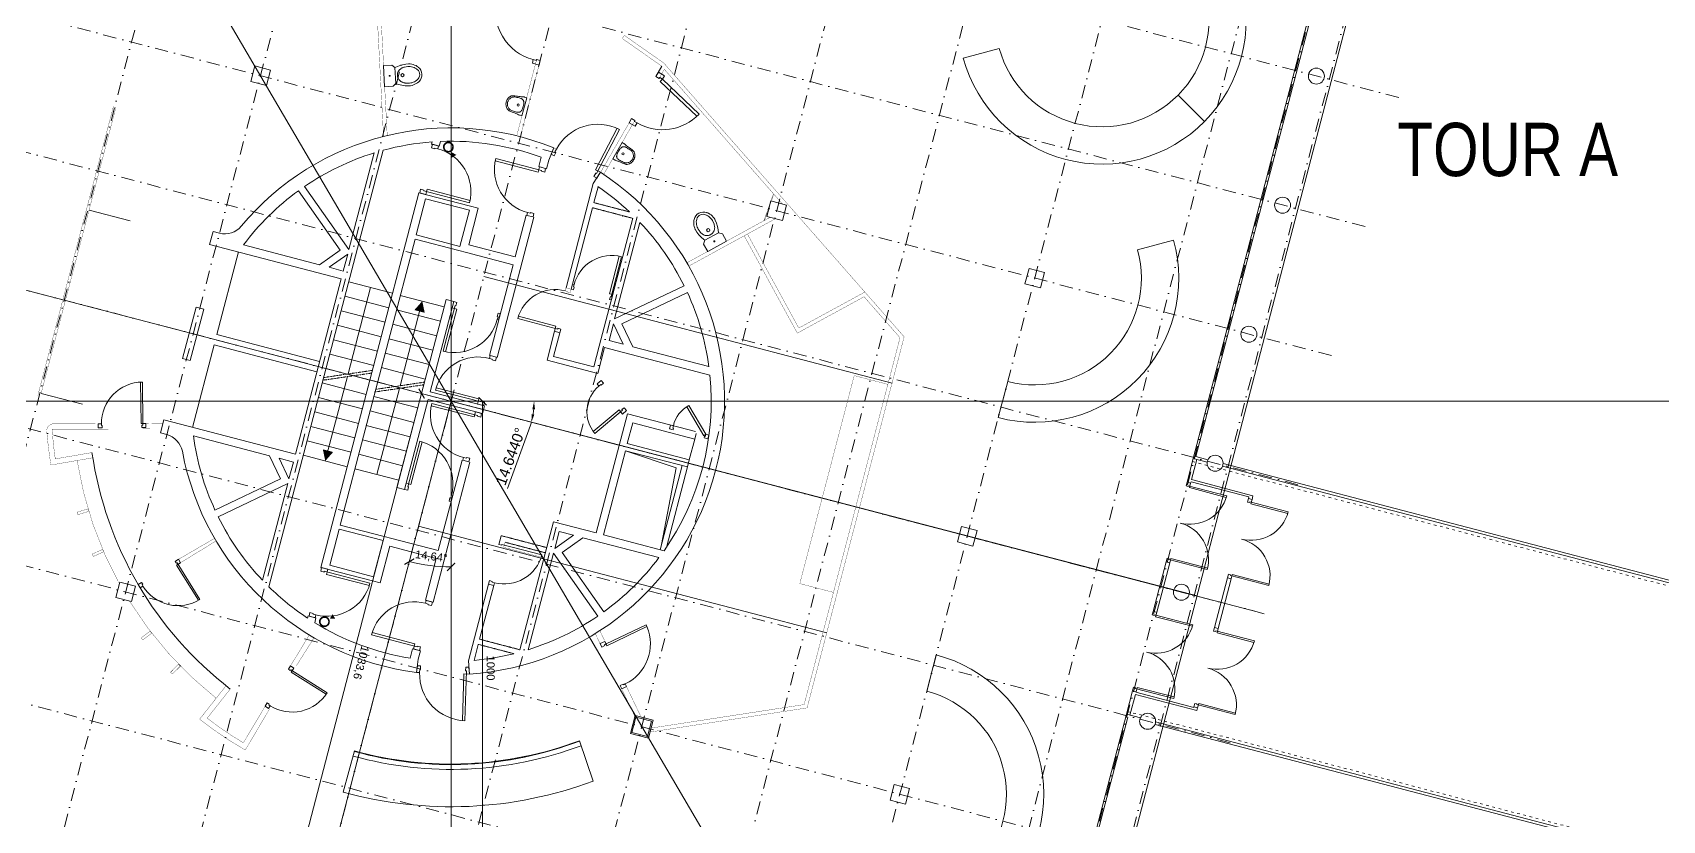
# Model space of a CAD drawing. Header units: millimetres. Extents: x 0 to 111176, y 95213 to 141729.
# Drawn here: x 52213 to 55268, y 110700 to 112177 of the extents above; entities that cross this region are included whole.
import ezdxf
from ezdxf.enums import TextEntityAlignment as Align

# ---------------------------------------------------------------- set-up
doc = ezdxf.new("R2010")
doc.units = ezdxf.units.MM
for name, pattern in [('ACAD_ISO03W100', [30, 12, -18]), ('AXES', [2, 1.25, -0.25, 0.25, -0.25]), ('TIRETPT2', [0.5, 0.25, -0.125, 0, -0.125])]:
    doc.linetypes.add(name, pattern=pattern)
doc.layers.get('Defpoints').update_dxf_attribs({"lineweight": 9})
doc.layers.add('CDP', color=7, linetype='Continuous', lineweight=9, true_color=0x364259)
doc.layers.add('STR_BOLLARD', color=7, linetype='Continuous', lineweight=9, true_color=0x1c1c1c)
doc.layers.add('Invisible', color=52, linetype='Continuous', lineweight=9, plot=False)
for name, color, linetype, lineweight in [('MEN_Ext_Murs-rideaux', 113, 'Continuous', 9), ('MEN_Int', 153, 'Continuous', 9), ('MEN_Int_PCF', 177, 'Continuous', 9), ('MOB', 37, 'Continuous', 9), ('NOM_Batiments', 7, 'Continuous', 9), ('PB_Sanitaires', 5, 'Continuous', 9), ('STR_BOLLARD_Axes', 252, 'Continuous', 9), ('STR_BOLLARD_projeté', 251, 'Continuous', 9)]:
    doc.layers.add(name, color=color, linetype=linetype, lineweight=lineweight)
doc.styles.add('Arial', font='arial.ttf')
doc.styles.add('Arial-15', font='arial.ttf', dxfattribs={"height": 15})
doc.styles.get("Standard").update_dxf_attribs({"font": 'arial.ttf'})
doc.dimstyles.new('COTATIONS', dxfattribs={"dimtxt": 20, "dimasz": 15, "dimexe": 0.18, "dimexo": 0.0625, "dimgap": 5, "dimtad": 1, "dimdec": 0, "dimzin": 0, "dimdsep": 46, "dimtxsty": 'Standard', "dimcen": 0.09, "dimclrd": 256, "dimclre": 256, "dimclrt": 256, "dimadec": 4, "dimazin": 0, "dimtfac": 1, "dimtdec": 0, "dimtofl": 0, "dimtmove": 0, "dimatfit": 3, "dimfxl": 1, "dimtolj": 1, "dimtzin": 0, "dimlwd": -1, "dimlwe": -1, "dimarcsym": 0})
doc.dimstyles.new('Cote-15', dxfattribs={"dimtxt": 15, "dimasz": 15, "dimexe": 1.25, "dimexo": 0.625, "dimgap": 7.5, "dimtad": 1, "dimdec": 0, "dimrnd": 0.025, "dimtxsty": 'Arial-15', "dimblk": 'ARCHTICK', "dimcen": 2.5, "dimse1": 1, "dimse2": 1, "dimazin": 0, "dimtfac": 1, "dimtmove": 1, "dimatfit": 3, "dimfxl": 1, "dimarcsym": 0})

# ---------------------------------------------------------------- blocks, each defined once
blk = doc.blocks.new('BANC')
for p, q in [((-27, 0), (-20, 0)), ((10, -17.32), (13.5, -23.38))]:
    blk.add_line(p, q)
for radius in [27, 20]:
    blk.add_arc((0, 0), radius, 180, 300)
blk = doc.blocks.new('porte3')
for p, q in [((11638.5, 6976), (11636.7, 6969.2)), ((11636.7, 6969.2), (11643, 6967.5)), ((11650.1, 6972.9), (11638.5, 6976)), ((11643, 6967.5), (11643.4, 6969)), ((11643.4, 6969), (11648.7, 6967.6)), ((11648.7, 6967.6), (11650.1, 6972.9)), ((11616.5, 6891.8), (11614.7, 6885)), ((11614.7, 6885), (11626.3, 6882)), ((11622.7, 6890.2), (11616.5, 6891.8)), ((11622.4, 6888.7), (11622.7, 6890.2)), ((11708, 6866.3), (11622.4, 6888.7)), ((11626.3, 6882), (11628.8, 6891.7)), ((11628.8, 6891.7), (11709.1, 6870.7))]:
    blk.add_line(p, q)
blk.add_arc((11627.7, 6887.3), 83, -14.6553, 75.3447)
blk = doc.blocks.new('porte1')
for p, q in [((11836.8, 6924.1), (11756.5, 6945.1)), ((11757.6, 6949.5), (11843.3, 6927.1)), ((11839.3, 6933.8), (11836.8, 6924.1)), ((11850.9, 6930.7), (11839.3, 6933.8)), ((11843.3, 6927.1), (11842.9, 6925.6)), ((11842.9, 6925.6), (11849.2, 6924)), ((11849.2, 6924), (11850.9, 6930.7)), ((11816.9, 6848.2), (11815.5, 6842.8)), ((11822.3, 6846.8), (11816.9, 6848.2)), ((11822.6, 6848.2), (11822.3, 6846.8)), ((11828.9, 6846.6), (11822.6, 6848.2)), ((11827.2, 6839.8), (11828.9, 6846.6)), ((11815.5, 6842.8), (11827.2, 6839.8))]:
    blk.add_line(p, q)
blk.add_arc((11837.9, 6928.5), 83, 165.3447, 255.3447)
blk = doc.blocks.new('PLANSpro14$0$ELLIPSE')
at = {"lineweight": 0}
blk.add_circle((0, 0), 1, dxfattribs=at)
blk = doc.blocks.new('PLANSpro14$0$WC1')
at = {"layer": 'PB_Sanitaires'}
for p, q in [((0, 0), (0.4, 0)), ((0, 0), (0, -0.158)), ((0.4, 0), (0.4, -0.158)), ((0.052, -0.21), (0, -0.158)), ((0.052, -0.21), (0.348, -0.21)), ((0.4, -0.158), (0.348, -0.21))]:
    blk.add_line(p, q, dxfattribs=at)
for points in [[(0.052, -0.21), (0.043, -0.231), (0.021, -0.291), (0.005, -0.354), (-0.004, -0.417), (-0.006, -0.466)], [(0.347, -0.386), (0.347, -0.383), (0.345, -0.372), (0.342, -0.362), (0.339, -0.352), (0.336, -0.343), (0.331, -0.333), (0.326, -0.324), (0.32, -0.315), (0.314, -0.307), (0.307, -0.299), (0.3, -0.291), (0.292, -0.284), (0.283, -0.277), (0.275, -0.271), (0.265, -0.266), (0.255, -0.262), (0.245, -0.258), (0.235, -0.255), (0.224, -0.253), (0.214, -0.251), (0.203, -0.251), (0.192, -0.251), (0.181, -0.252), (0.17, -0.254), (0.16, -0.256), (0.15, -0.26), (0.14, -0.264), (0.13, -0.269), (0.121, -0.274), (0.112, -0.281), (0.104, -0.287), (0.096, -0.295), (0.089, -0.303), (0.083, -0.311), (0.077, -0.32), (0.071, -0.329), (0.067, -0.338), (0.062, -0.348), (0.059, -0.357), (0.056, -0.367), (0.054, -0.378), (0.053, -0.386)], [(0.406, -0.466), (0.405, -0.45), (0.4, -0.385), (0.388, -0.322), (0.369, -0.261), (0.348, -0.21)], [(-0.006, -0.466), (-0.006, -0.473), (-0.003, -0.502), (0.002, -0.53), (0.011, -0.557), (0.022, -0.583), (0.035, -0.608), (0.051, -0.631), (0.065, -0.65)], [(0.051, -0.381), (0.05, -0.39), (0.045, -0.451), (0.045, -0.466)], [(0.045, -0.466), (0.045, -0.472), (0.047, -0.497), (0.052, -0.522), (0.059, -0.546), (0.069, -0.569), (0.08, -0.591), (0.094, -0.611), (0.107, -0.627)], [(0.306, -0.611), (0.309, -0.606), (0.323, -0.585), (0.334, -0.563), (0.343, -0.54), (0.35, -0.516), (0.354, -0.491), (0.355, -0.466)], [(0.335, -0.65), (0.341, -0.642), (0.357, -0.62), (0.372, -0.596), (0.384, -0.57), (0.394, -0.544), (0.401, -0.516), (0.405, -0.487), (0.406, -0.466)], [(0.355, -0.466), (0.355, -0.451), (0.35, -0.39), (0.349, -0.381)]]:
    blk.add_lwpolyline(points, dxfattribs=at)
at = {"layer": 'PB_Sanitaires', "lineweight": 0}
blk.add_circle((0.2, -0.346), 0.03, dxfattribs=at)
at = {"layer": 'PB_Sanitaires'}
for centre, radius, start, end in [((0.2, -0.527), 0.182, -137.588, -42.4118), ((0.2, -0.544), 0.125, -137.5882, -32.8579)]:
    blk.add_arc(centre, radius, start, end, dxfattribs=at)
at = {"layer": 'PB_Sanitaires', "xscale": 0.009999989999999999, "yscale": 0.008888880000000002, "zscale": 0.01, "rotation": 89.99997999998632}
blk.add_blockref('PLANSpro14$0$ELLIPSE', (0.2, -0.105), dxfattribs=at)
blk = doc.blocks.new('Lavabo')
at = {"color": 0, "linetype": 'ByBlock'}
blk.add_line((0, 17.5), (0, -17.5), dxfattribs=at)
for points in [[(35, 0, 0.045101), (34.7, 3.6, 0.064321), (34, 5.9, 0.022013), (32.4, 9.2, 0.043505), (31.3, 10.8, 0.053602), (28.8, 13.2, 0.098768), (27.1, 14.1, 0.011659), (25.5, 14.5, 0.006084), (22.4, 15.2, 0.003557), (12.1, 16.3, 0.00519), (5, 17.5, 0.040135), (3.8, 17.6, 0.012815), (0, 17.5)], [(35, 0, -0.045101), (34.7, -3.6, -0.064321), (34, -5.9, -0.022013), (32.4, -9.2, -0.043505), (31.3, -10.8, -0.053602), (28.8, -13.2, -0.098768), (27.1, -14.1, -0.011659), (25.5, -14.5, -0.006084), (22.4, -15.2, -0.003557), (12.1, -16.3, -0.00519), (5, -17.5, -0.040135), (3.8, -17.6, -0.012815), (0, -17.5)]]:
    blk.add_lwpolyline(points, format="xyb", dxfattribs=at)
blk.add_lwpolyline([(31.5, -5.2, 0.049867), (32.2, -2.6, 0.049959), (32.5, 0, 0.049959), (32.2, 2.6, 0.049867), (31.5, 5.2, 0.049556), (30.2, 7.5, 0.049619), (28.5, 9.5, 0.048624), (26.3, 11.3, 0.055141), (24, 12.5, 0.041948), (21.8, 13.1, 0.011975), (13.8, 13.5, 0.042106), (10, 13.4, 0.066431), (7.8, 12.9, 0.050995), (5.8, 11.9, 0.080215), (4.8, 11, 0.019094), (4.2, 10.2, 0.027547), (3.9, 9.6, 0.030792), (3.4, 8.7, 0.020957), (2.9, 7.2, 0.047941), (2.5, 4.8, 0.023967), (2.2, 0, 0.023967), (2.5, -4.8, 0.047941), (2.9, -7.2, 0.020957), (3.4, -8.7, 0.030792), (3.9, -9.6, 0.027547), (4.2, -10.2, 0.019094), (4.8, -11, 0.080215), (5.8, -11.9, 0.050995), (7.8, -12.9, 0.066431), (10, -13.4, 0.042106), (13.8, -13.5, 0.011975), (21.8, -13.1, 0.041948), (24, -12.5, 0.055141), (26.3, -11.3, 0.048624), (28.5, -9.5, 0.049619), (30.2, -7.5, 0.049556)], format="xyb", close=True, dxfattribs=at)
at = {"color": 0, "linetype": 'ByBlock', "lineweight": 0}
blk.add_circle((12.1, 0), 2, dxfattribs=at)
blk = doc.blocks.new('axes-tour')
at = {"layer": 'STR_BOLLARD_Axes', "linetype": 'TIRETPT2', "ltscale": 100}
for points in [[(2045.3, 2696.1), (1248.8, -351.5)], [(2287.1, 2632.9), (1490.7, -414.7)], [(2529, 2569.7), (1732.6, -477.9)], [(2770.9, 2506.5), (1974.5, -541.1)], [(3012.8, 2443.3), (2216.3, -604.4)], [(3254.6, 2380.1), (2458.2, -667.6)], [(4149.3, 1552), (1101.7, 2348.4)], [(3496.5, 2316.9), (2700.1, -730.8)], [(3738.4, 2253.7), (2942, -794)], [(3980.3, 2190.5), (3183.9, -857.2)], [(4101.2, 2158.9), (3304.8, -888.8)], [(4164.1, 2142.4), (3367.7, -905.2)], [(4086.1, 1310.1), (1038.5, 2106.5)], [(4022.9, 1068.2), (975.3, 1864.6)], [(3959.7, 826.3), (912.1, 1622.8)], [(3896.5, 584.5), (848.9, 1380.9)], [(3833.3, 342.6), (785.6, 1139)], [(3770.1, 100.7), (722.4, 897.1)], [(3706.9, -141.2), (659.2, 655.3)]]:
    blk.add_lwpolyline(points, dxfattribs=at)
blk = doc.blocks.new('porte63')
for p, q in [((9, 74.1), (7.6, 68.8)), ((7.6, 68.8), (12, 67.7)), ((9, 74.1), (18.7, 71.6)), ((18.7, 71.6), (9, 74.1)), ((12, 67.7), (11.6, 66.2)), ((11.6, 66.2), (16.9, 64.8)), ((16.9, 64.8), (18.7, 71.6)), ((-3.9, 6.7), (-69.2, 23.8)), ((-68, 28.1), (-7.1, 12.2)), ((-7.1, 12.2), (-9.7, 2.5)), ((-9.7, 2.5), (0, 0)), ((-3.6, 8.2), (-3.9, 6.7)), ((1.8, 6.8), (-3.6, 8.2)), ((0, 0), (1.8, 6.8))]:
    blk.add_line(p, q)
blk.add_arc((-8.3, 7.9), 63, 75.3223, 165.3548)
blk = doc.blocks.new('PO7C')
blk.add_lwpolyline([(0.85, 7.99), (0.85, 0.7), (0, 0.7), (0, 0), (0.7, 0), (0.7, 0.4), (0.55, 0.4), (0.55, 8, -0.414214), (7.85, 0.7), (7.85, 0.4), (7.7, 0.4), (7.7, 0), (8.4, 0), (8.4, 0.7), (7.85, 0.7)], format="xyb")
blk = doc.blocks.new('porte placard')
for p, q in [((-40.9, 53), (-9.2, -1.3)), ((-5.5, 1.4), (-37.1, 55.4)), ((-73.4, 11.9), (-71.6, 18.7)), ((-66.6, 10.1), (-73.4, 11.9)), ((-71.6, 18.7), (-66.3, 17.3)), ((-66.3, 17.3), (-67.4, 13)), ((-67.4, 13), (-66, 12.6)), ((-66, 12.6), (-66.6, 10.1)), ((-5.5, 1.4), (-9.2, -1.3)), ((-5.5, 1.4), (-6.5, -3)), ((-5.5, 1.4), (0, 0)), ((-8.5, -5), (-7.9, -2.6)), ((-1.8, -6.8), (-8.5, -5)), ((-7.9, -2.6), (-6.5, -3)), ((0, 0), (-1.8, -6.8))]:
    blk.add_line(p, q)
blk.add_arc((-10.9, 5.1), 56.7, 117.5347, 167.5414)
blk = doc.blocks.new('Colonne_seche')
h = blk.add_hatch(color=256)
h.dxf.hatch_style = 1
h.set_gradient(color1=(51, 51, 51), color2=(51, 51, 51), tint=1)
h.paths.add_polyline_path([(-32.8, -4.6), (-24.1, 0.4), (-32.8, 5.4), (-32.8, 0.4)])
h = blk.add_hatch(color=256)
h.dxf.hatch_style = 1
h.set_gradient(color1=(0, 127, 255), color2=(0, 127, 255), tint=1)
edge = h.paths.add_edge_path(flags=17)
edge.add_arc((-12.5, -0.1), 7.25, 0, 360)
edge = h.paths.add_edge_path()
edge.add_arc((-12.5, -0.1), 10.3, 0, 360)
blk = doc.blocks.new('*D499')
at = {"layer": 'Defpoints', "color": 0, "transparency": 16777216}
for p in [(52997.7, 111485.7), (52997.7, 111485.7), (53152.5, 111472.5), (53177, 111485.7), (53156, 111444.3)]:
    blk.add_point(p, dxfattribs=at)
at = {"layer": 'Invisible', "transparency": 16777216}
blk.add_line((53143.5, 111432.1), (53103.1, 111322), dxfattribs=at)
for start, end in [(350.8898, 354.4663), (339.8223, 345.356)]:
    blk.add_arc((52997.7, 111485.7), 155.4, start, end, dxfattribs=at)
for points in [[(53149.9, 111470.8), (53154.9, 111470.6), (53153.1, 111485.7)], [(53153.6, 111460.6), (53148.7, 111461.6), (53148, 111446.4)]]:
    blk.add_solid(points, dxfattribs=at)
at = {"layer": 'Invisible', "transparency": 16777216, "insert": (53109, 111382.3), "char_height": 20, "attachment_point": 5, "rotation": 69.8223}
blk.add_mtext('\\A1;14.6440°', dxfattribs=at)
blk = doc.blocks.new('_ArchTick')
at = {"color": 0, "linetype": 'ByBlock', "const_width": 0.15}
blk.add_lwpolyline([(-0.5, -0.5), (0.5, 0.5)], dxfattribs=at)
blk = doc.blocks.new('*D326')
at = {"layer": 'Defpoints', "color": 0, "transparency": 16777216}
for p in [(5264.8, -14681.6), (5264.8, -14740.4), (6264.8, -14740.4)]:
    blk.add_point(p, dxfattribs=at)
at = {"layer": 'Invisible', "color": 0, "lineweight": -2, "transparency": 16777216}
blk.add_line((6264.8, -14681.6), (5264.8, -14681.6), dxfattribs=at)
at = {"layer": 'Invisible', "color": 0, "lineweight": -2, "transparency": 16777216, "xscale": 15, "yscale": 15, "zscale": 15, "rotation": 180}
blk.add_blockref('_ArchTick', (5264.8, -14681.6), dxfattribs=at)
at = {"layer": 'Invisible', "color": 0, "lineweight": -2, "transparency": 16777216, "xscale": 15, "yscale": 15, "zscale": 15}
blk.add_blockref('_ArchTick', (6264.8, -14681.6), dxfattribs=at)
at = {"layer": 'Invisible', "color": 0, "lineweight": 5, "transparency": 16777216, "insert": (5764.8, -14666.4), "char_height": 15, "attachment_point": 5, "style": 'Arial-15'}
blk.add_mtext('1000', dxfattribs=at)
blk = doc.blocks.new('*D327')
at = {"layer": 'Defpoints', "color": 0, "transparency": 16777216}
for p in [(5264.8, -14740.4), (5250.4, -14795.7), (6264.8, -15001.7)]:
    blk.add_point(p, dxfattribs=at)
at = {"layer": 'Invisible', "color": 0, "lineweight": -2, "transparency": 16777216}
blk.add_line((6250.4, -15057), (5250.4, -14795.7), dxfattribs=at)
at = {"layer": 'Invisible', "color": 0, "lineweight": -2, "transparency": 16777216, "xscale": 15, "yscale": 15, "zscale": 15}
for p, rotation in [((5250.4, -14795.7), 165.3538607107068), ((6250.4, -15057), 345.3538607107068)]:
    blk.add_blockref('_ArchTick', p, dxfattribs=dict(at, rotation=rotation))
at = {"layer": 'Invisible', "color": 0, "transparency": 16777216, "insert": (5754.5, -14910.4), "char_height": 15, "attachment_point": 5, "rotation": 345.3539, "style": 'Arial-15'}
blk.add_mtext('1033,6', dxfattribs=at)
blk = doc.blocks.new('*D329')
at = {"layer": 'Defpoints', "color": 0, "transparency": 16777216}
for p in [(549.5, -13508.1), (5264.8, -14740.4), (6264.8, -14740.4), (5570.9, -14793), (6112.2, -14961.8)]:
    blk.add_point(p, dxfattribs=at)
at = {"layer": 'Invisible', "color": 0, "lineweight": -2, "transparency": 16777216}
blk.add_arc((5264.8, -14740.4), 310.6, 345.3539, 359.9988, dxfattribs=at)
at = {"layer": 'Invisible', "color": 0, "lineweight": -2, "transparency": 16777216, "xscale": 15, "yscale": 15, "zscale": 15}
for p, rotation in [((5575.4, -14740.4), 89.99882122453117), ((5565.4, -14818.9), 255.353860710707)]:
    blk.add_blockref('_ArchTick', p, dxfattribs=dict(at, rotation=rotation))
at = {"layer": 'Invisible', "color": 0, "transparency": 16777216, "insert": (5556.5, -14777.8), "char_height": 15, "attachment_point": 5, "rotation": 82.6763, "style": 'Arial-15'}
blk.add_mtext('14,64°', dxfattribs=at)
blk = doc.blocks.new('carré-tour')
at = {"layer": 'Invisible'}
blk.add_lwpolyline([(-1445, -1445), (1445, -1445), (1445, 1445), (-1445, 1445)], close=True, dxfattribs=at)
for points in [[(1445, -1445), (-1445, 1445)], [(0, 0), (1445, 0)]]:
    blk.add_lwpolyline(points, dxfattribs=at)
blk = doc.blocks.new('trace-implantation_1')
at = {"layer": 'Invisible'}
blk.add_lwpolyline([(0, 0), (1000, -0.02), (1000, -261.34), (0, 0)], dxfattribs=at)
dim = blk.add_angular_dim_2l(base=(306.13, -52.68), line1=((847.41, -221.46), (-4715.28, 1232.29)), line2=((0, 0), (1000, -0.02)), dimstyle='Cote-15', dxfattribs=at)
dim.commit()
dim.dimension.update_dxf_attribs({"geometry": '*D329', "text_midpoint": (291.71, -37.49), "insert": (-5264.82, 14740.35)})
at = {"layer": 'Invisible', "lineweight": 5}
dim = blk.add_linear_dim(base=(0, 58.76), p1=(1000, -0.02), p2=(0, 0), angle=180, dimstyle='Cote-15', dxfattribs=at)
dim.commit()
dim.dimension.update_dxf_attribs({"geometry": '*D326', "text_midpoint": (500, 73.92), "insert": (-5264.82, 14740.35)})
at = {"layer": 'Invisible'}
dim = blk.add_aligned_dim(p1=(1000, -261.34), p2=(0, 0), distance=57.17, dimstyle='Cote-15', override={"dimdec": 1}, dxfattribs=at)
dim.commit()
dim.dimension.update_dxf_attribs({"geometry": '*D327', "text_midpoint": (489.72, -170), "insert": (-5264.82, 14740.35)})

msp = doc.modelspace()

# ---------------------------------------------------------------- linework, layer by layer
at = {"layer": 'CDP'}
for p, q in [((54377.2, 111333.8), (54388.8, 111378.3)), ((54385.7, 111338.8), (54395.5, 111376.5)), ((54383.9, 111332), (54384.7, 111334.9)), ((54500.9, 111308.7), (54385.7, 111338.8)), ((54492.4, 111303.7), (54493.1, 111306.6)), ((54500.9, 111308.7), (54499.1, 111301.9)), ((54338, 111184.8), (54313.7, 111091.9)), ((54344.8, 111183.1), (54320.5, 111090.2)), ((54453.2, 111154.7), (54428.9, 111061.8)), ((54460, 111152.9), (54435.7, 111060)), ((54263.6, 110899.4), (54274.9, 110942.9)), ((54280.4, 110936.3), (54270.3, 110897.6)), ((54395.7, 110906.2), (54280.4, 110936.3)), ((54390.2, 110912.8), (54389.9, 110911.8)), ((54395.7, 110906.2), (54396.9, 110911))]:
    msp.add_line(p, q, dxfattribs=at)
at = {"layer": 'CDP', "linetype": 'Continuous'}
for p, q in [((54493.1, 111306.6), (54384.7, 111334.9)), ((54389.9, 110911.8), (54281.5, 110940.2))]:
    msp.add_line(p, q, dxfattribs=at)
at = {"layer": 'CDP', "const_width": 0.5}
for points in [[(52870.9, 111982.2), (52856.7, 112252.9)], [(52870.9, 111982.2), (52856.7, 112252.9), (53197.7, 112250.5), (53187.8, 112212.7)], [(52877.8, 111984), (52864.1, 112245.9), (53188.6, 112243.5), (53181.1, 112214.5)], [(53322.5, 112171.5), (53318.5, 112165.7)], [(53396.2, 112119.8), (53322.5, 112171.5)], [(53318.5, 112165.7), (53392.8, 112113.6)], [(53158, 112126.5), (53120.6, 111983.3)], [(53164.8, 112124.7), (53127.4, 111981.5)], [(53397.4, 112107.9), (53387.6, 112091)], [(53846.9, 111606.6), (53396.2, 112119.8)], [(53397.4, 112107.9), (53618.7, 111855.6)], [(53381.6, 112094.5), (53387.7, 112090.9)], [(52222.9, 111497.1), (52364.6, 112038.9)], [(52306.4, 111480.4), (52229, 111500.6), (52369.4, 112037.6)], [(53336, 112015.7), (53277.8, 111914.9)], [(53336, 112015.7), (53277.8, 111914.9)], [(53342.1, 112012.2), (53283.9, 111911.4)], [(53601.8, 111874.8), (53583.8, 111823.9)], [(53602.6, 111874), (53585.1, 111824.7)], [(53152.5, 111830.7), (53138, 111834.5)], [(53595.9, 111830.6), (53439.8, 111745.4)], [(53605.8, 111828), (53443.2, 111739.2)], [(53547, 111795.9), (53646.7, 111613.4)], [(53553.1, 111799.2), (53649.4, 111622.9)], [(53226.5, 111694.6), (53213, 111698.1)], [(53646.7, 111613.4), (53771.7, 111681.7)], [(53649.4, 111622.9), (53773.2, 111690.5)], [(53839.2, 111604.8), (53771.7, 111681.7)], [(53201.4, 111614.3), (53191.7, 111616.9)], [(53659.4, 110917.2), (53839.2, 111604.8)], [(53665, 110911), (53846.9, 111606.6)], [(53083.8, 111568), (53069.3, 111571.8)], [(53651.3, 111144), (53753.3, 111533.9)], [(53753.3, 111533.9), (53816.4, 111517.4)], [(52377.5, 111433.1), (52249.5, 111433.6)], [(52330.3, 111443.2), (52252.9, 111443.6)], [(52419.4, 111434.9), (52454.7, 111435)], [(52425.3, 111444.2), (52457.3, 111444.9)], [(53032.5, 111371.7), (53018, 111375.5)], [(52486.6, 111189.5), (52554.1, 111228.7)], [(52490.5, 111183.2), (52556.1, 111223.4)], [(53166.7, 111193.4), (53096.1, 111211.9), (53098.7, 111221.5)], [(53098.7, 111221.5), (53098.7, 111221.5)], [(53714.4, 111127.5), (53651.3, 111144)], [(53665, 110911), (53721.2, 111125.8)], [(52696.4, 110989.6), (52731.7, 111047.6)], [(52707.4, 110989.8), (52740.6, 111042.3)], [(53276.9, 111031.4), (53267.9, 111050.2)], [(53285.9, 111035.7), (53276.5, 111055.6)], [(53326.4, 110950.9), (53317.4, 110946.6)], [(53342, 110895.1), (53317.4, 110946.6)], [(53353.7, 110893.9), (53326.4, 110950.9)], [(52649.1, 110914.3), (52608, 110845.6)], [(53372.4, 110873.1), (53659.4, 110917.2)], [(52657.4, 110909), (52611.5, 110832)], [(53370.5, 110865.7), (53665, 110911)]]:
    msp.add_lwpolyline(points, dxfattribs=at)
msp.add_lwpolyline([(53213, 111698.1), (53211.6, 111692.8), (53215.9, 111691.7), (53215.5, 111690.2), (53220.9, 111688.8), (53222.6, 111695.6)], close=True, dxfattribs=at)
for points in [[(52252.9, 111443.6, 0.411325), (52239.3, 111430.1)], [(52249.7, 111433.6, 0.020843), (52255.5, 111377.7)], [(52239.3, 111430.1, 0.012905), (52247.2, 111366.2)], [(52296.4, 111374.7, 0.086845), (52375.8, 111143.1)], [(52394.6, 111111.1, 0.086586), (52557.1, 110929)], [(52526.2, 110889.9, 0.03774), (52611.5, 110832)], [(52540.2, 110891.6, 0.030383), (52608, 110845.6)]]:
    msp.add_lwpolyline(points, format="xyb", dxfattribs=at)
at = {"layer": 'CDP', "linetype": 'TIRETPT2', "const_width": 0.5}
for points in [[(52247.2, 111366.2), (52325.9, 111379.8)], [(52255.5, 111377.7), (52324.2, 111389.6)], [(52526.2, 110889.9), (52575.7, 110952.5)], [(52540.2, 110891.6), (52583.5, 110946.3)]]:
    msp.add_lwpolyline(points, dxfattribs=at)
for points in [[(52298.1, 111273.2), (52318.2, 111279.4), (52316.7, 111283.9), (52296.5, 111277.9)], [(52327, 111194.9), (52346.2, 111203.6), (52344, 111207.9), (52324.8, 111199.3)], [(52433.2, 111055), (52416.6, 111042), (52419.6, 111038.4), (52436.4, 111051.1)], [(52486.4, 110992.7), (52471.6, 110977.7), (52475.1, 110974.5), (52490, 110989.2)]]:
    msp.add_lwpolyline(points, close=True, dxfattribs=at)
at = {"layer": 'Invisible'}
for points in [[(52997.7, 95213.2), (52997.7, 141729.4)], [(52997.7, 111485.7), (52997.7, 115485.7)], [(53058.9, 111719.8), (53824.2, 111519.8)], [(52147.3, 111707.9), (54508.5, 111090.9)], [(0, 111485.7), (111175.8, 111485.7)], [(0, 111485.7), (111175.8, 111485.7)], [(52997.7, 111485.7), (53177, 111485.7)], [(52936.5, 111251.5), (53701.8, 111051.6)]]:
    msp.add_lwpolyline(points, dxfattribs=at)
at = {"layer": 'MEN_Ext_Murs-rideaux'}
for p, q in [((52396.2, 111823.9), (52318.8, 111844.1)), ((52229, 111500.6), (52306.4, 111480.4)), ((54388.8, 111378.3), (54415, 111371.4)), ((54393.9, 111382.1), (54416.5, 111376.2)), ((54443.8, 111363.9), (55824.6, 111003.1)), ((54444.9, 111368.8), (55826.5, 111007.8)), ((54263.6, 110899.4), (54290, 110892.5)), ((54318.4, 110885), (55852.6, 110484.1)), ((54317.3, 110880.1), (55853.3, 110478.8))]:
    msp.add_line(p, q, dxfattribs=at)
at = {"layer": 'MEN_Ext_Murs-rideaux', "linetype": 'Continuous'}
for points in [[(54388.8, 111378.3), (54653.8, 112391.9)], [(54393.9, 111382.1), (54393.9, 111382.1), (54656.7, 112387)], [(54263.6, 110899.4), (53998.2, 109884.7)], [(54266.2, 110893.5), (54266.2, 110893.5), (54003.1, 109887.5)]]:
    msp.add_lwpolyline(points, dxfattribs=at)
at = {"layer": 'MEN_Int'}
for p, q in [((53158, 112126.5), (53164.8, 112124.7)), ((53392.8, 112113.6), (53381.6, 112094.5)), ((53386.1, 112102.4), (53381.6, 112094.5)), ((53381.6, 112094.5), (53387.6, 112091)), ((53397.4, 112095.9), (53386.1, 112102.4)), ((53387.7, 112090.9), (53388.7, 112092.6)), ((53393.8, 112089.7), (53388.6, 112092.7)), ((53389.7, 112085.4), (53393.8, 112089.7)), ((53458.3, 112020), (53389.7, 112085.4)), ((53393.8, 112089.7), (53397.4, 112095.9)), ((53393.8, 112089.7), (53462.4, 112024.1)), ((53336, 112015.7), (53331.5, 112007.8)), ((53342.2, 112012.1), (53336, 112015.7)), ((53336, 112015.7), (53342.1, 112012.2)), ((53331.5, 112007.8), (53342.8, 112001.3)), ((53341.3, 112010.4), (53342.2, 112012.1)), ((53346.3, 112007.5), (53341.3, 112010.4)), ((53342.8, 112001.3), (53346.3, 112007.5)), ((53189.9, 111960.8), (53185.1, 111949)), ((53265.4, 111907.1), (53270.9, 111904.2)), ((53270, 111912.4), (53268.6, 111913.1)), ((53270.9, 111904.2), (53277.8, 111914.9))]:
    msp.add_line(p, q, dxfattribs=at)
for points in [[(53082.5, 112236.2), (53174.3, 112212.3), (53177.5, 112224.8), (53190.1, 112221.5), (53187.8, 112212.7), (53180.9, 112214.5), (53181.4, 112216.4), (53083.9, 112241.9, 0.414214), (53151.7, 112126.1), (53157.4, 112124.6), (53157.9, 112126.5), (53164.8, 112124.7), (53162.5, 112115.9), (53149.9, 112119.2), (53151.7, 112126.1)], [(53312.8, 111757.7), (53294.3, 111687.2), (53300.6, 111685.6), (53298.1, 111675.9), (53294.7, 111676.8), (53296.1, 111682.1), (53297.6, 111681.7), (53317.2, 111756.7, 0.414214), (53228.1, 111704.5), (53225.2, 111705.3), (53222.6, 111695.6), (53227, 111694.5), (53228.4, 111699.8), (53226.9, 111700.2), (53228.1, 111704.5)], [(53211.6, 111692.8, 0.414214), (53122.5, 111640.7), (53197.5, 111621.1), (53197.8, 111622.5), (53203.2, 111621.1), (53201.4, 111614.3), (53191.7, 111616.9), (53194.2, 111626.5), (53123.7, 111645)], [(53089, 111224.1), (53089, 111224.1), (53087.2, 111217.3), (53092.5, 111215.9), (53092.9, 111217.4), (53167.9, 111197.8, -0.414214), (53078.8, 111145.6), (53074.5, 111146.7), (53074.8, 111148.2), (53069.5, 111149.6), (53067.7, 111142.8), (53077.4, 111140.3), (53078.8, 111145.6)]]:
    msp.add_lwpolyline(points, format="xyb", dxfattribs=at)
for points in [[(53288.3, 111030.8), (53363.2, 111066.5), (53364.7, 111063.4), (53289.8, 111027.6)], [(53285.8, 111027.9), (53285.1, 111029.3), (53288.3, 111030.8), (53285.9, 111035.7), (53276.9, 111031.4), (53279.9, 111025.1)], [(53320.3, 110955.7), (53320.9, 110954.4), (53324.1, 110955.9), (53326.4, 110950.9), (53317.4, 110946.6), (53314.4, 110952.9)]]:
    msp.add_lwpolyline(points, close=True, dxfattribs=at)
for centre, radius, start, end in [((53393.8, 112089.7), 94.9, 239.9915, 316.3198), ((53288.2, 111030.9), 83.1, 295.5534, 23.0121)]:
    msp.add_arc(centre, radius, start, end, dxfattribs=at)
at = {"layer": 'MEN_Int_PCF'}
for p, q in [((53268.5, 111919.7), (53309, 111997.4)), ((53313.2, 111995.2), (53270, 111912.4)), ((53192.3, 111953), (53195, 111958.1)), ((53193.7, 111952.2), (53192.3, 111953)), ((53185.1, 111949), (53190.5, 111946.1)), ((53190.5, 111946.1), (53193.7, 111952.2)), ((53268.6, 111913.1), (53265.4, 111907.1)), ((53265.4, 111907.1), (53270.9, 111904.2)), ((53277.8, 111914.9), (53268.5, 111919.7))]:
    msp.add_line(p, q, dxfattribs=at)
at = {"layer": 'MEN_Int_PCF', "const_width": 0.5}
msp.add_lwpolyline([(53195, 111958.1), (53189.9, 111960.8)], dxfattribs=at)
at = {"layer": 'MEN_Int_PCF'}
for points in [[(53084.2, 111638.8), (53086.7, 111638.1), (53089.7, 111649.7), (53085.8, 111650.8), (53084.1, 111644.5), (53085.6, 111644.1), (53084.2, 111638.8, -0.414214), (52982.9, 111579.5), (53005.3, 111665.1), (53006.7, 111664.7), (53008.4, 111671), (53002.6, 111672.5), (52999.6, 111660.9), (53008.3, 111658.6), (52987.3, 111578.4)], [(53069.4, 111566.1), (53070.8, 111571.5), (53082.4, 111568.4), (53080.6, 111561.7), (53074.3, 111563.3), (53074.7, 111564.7), (53069.4, 111566.1, 0.414214), (52968.1, 111506.8), (53053.7, 111484.4), (53054.1, 111485.9), (53060.4, 111484.3), (53058.6, 111477.5), (53047, 111480.5), (53049.5, 111490.2), (52969.3, 111511.2)], [(53020.8, 111380.4), (53019.4, 111375.1), (53031.1, 111372.1), (53032.8, 111378.8), (53026.5, 111380.5), (53026.2, 111379), (53020.8, 111380.4, -0.414214), (52961.5, 111481.7), (53047.2, 111459.3), (53046.8, 111457.9), (53053.1, 111456.2), (53054.8, 111463), (53043.2, 111466.1), (53040.7, 111456.4), (52960.4, 111477.4)], [(52998.2, 111309.8), (53000.7, 111309.2), (52997.6, 111297.6), (52993.7, 111298.6), (52995.3, 111304.9), (52996.8, 111304.5), (52998.2, 111309.8, 0.414214), (52938.9, 111411.1), (52916.5, 111325.5), (52917.9, 111325.1), (52916.3, 111318.8), (52910.5, 111320.4), (52913.6, 111332), (52922.2, 111329.7), (52943.2, 111409.9)], [(54416, 111173.1), (54346.9, 111191.3), (54344.8, 111183.1), (54338, 111184.8), (54339.8, 111191.6), (54343.6, 111190.6), (54343.3, 111189.1), (54415.3, 111170.2, 0.414214), (54364.3, 111257.5, 0.414214), (54451.7, 111308.5), (54379.6, 111327.4), (54379.2, 111326), (54375.4, 111327), (54377.2, 111333.8), (54383.9, 111332), (54381.8, 111323.8), (54450.8, 111305.6)], [(54531.2, 111143), (54462.1, 111161.2), (54460, 111152.9), (54453.2, 111154.7), (54455, 111161.5), (54458.9, 111160.5), (54458.5, 111159), (54530.5, 111140.1, 0.414214), (54479.6, 111227.4, 0.414214), (54566.9, 111278.4), (54494.8, 111297.3), (54494.5, 111295.9), (54490.6, 111296.9), (54492.4, 111303.7), (54499.1, 111301.9), (54497, 111293.7), (54566.1, 111275.5)], [(52744.2, 111085.3), (52742.8, 111080), (52731.2, 111083), (52732.9, 111089.8), (52739.2, 111088.1), (52738.8, 111086.7), (52744.2, 111085.3, 0.414214), (52845.5, 111144.6), (52759.8, 111167), (52759.5, 111165.5), (52753.2, 111167.2), (52754.9, 111173.9), (52766.6, 111170.9), (52764, 111161.2), (52844.3, 111140.2)], [(52949.4, 111107.1), (52950.7, 111112.4), (52962.4, 111109.4), (52960.6, 111102.6), (52954.3, 111104.2), (52954.7, 111105.7), (52949.4, 111107.1, 0.414214), (52848.1, 111047.8), (52933.7, 111025.4), (52934.1, 111026.8), (52940.3, 111025.2), (52938.6, 111018.4), (52927, 111021.5), (52929.5, 111031.1), (52849.3, 111052.1)], [(54387.5, 111064), (54318.3, 111081.9), (54320.5, 111090.2), (54313.7, 111091.9), (54311.9, 111085.2), (54315.8, 111084.2), (54316.2, 111085.6), (54388.3, 111066.9, -0.414214), (54301.1, 111015.7, -0.414214), (54352.3, 110928.5), (54280.2, 110947.2), (54280.6, 110948.7), (54276.7, 110949.7), (54274.9, 110942.9), (54281.7, 110941.1), (54283.9, 110949.4), (54353, 110931.4)], [(54502.7, 111033.8), (54433.5, 111051.8), (54435.7, 111060), (54428.9, 111061.8), (54427.1, 111055), (54431, 111054), (54431.4, 111055.5), (54503.5, 111036.7, -0.414214), (54416.3, 110985.5, -0.414214), (54467.5, 110898.3), (54395.4, 110917.1), (54395.8, 110918.5), (54391.9, 110919.5), (54390.2, 110912.8), (54396.9, 110911), (54399.1, 110919.2), (54468.2, 110901.3)], [(52938.5, 110977.1), (52932.7, 110977.3), (52934.3, 110989.9), (52940.5, 110989.8), (52940.3, 110982.9), (52938.7, 110982.9), (52938.5, 110977.1, 0.414214), (53023.4, 110886.9), (53026.3, 110980.3), (53024.7, 110980.3), (53024.9, 110987.2), (53031, 110987), (53031.9, 110974.3), (53021.3, 110974.6), (53018.7, 110887.1)]]:
    msp.add_lwpolyline(points, format="xyb", dxfattribs=at)
msp.add_arc((53272.7, 111917.5), 87.6, 62.4246, 152.4246, dxfattribs=at)
at = {"layer": 'MOB', "linetype": 'ByBlock', "lineweight": 13}
msp.add_line((52816.7, 110830.2), (52795.4, 110753.1), dxfattribs=at)
at = {"layer": 'MOB'}
msp.add_lwpolyline([(53238.1, 110849.5), (53263.7, 110773.8)], dxfattribs=at)
for centre, radius, start, end in [((53008.1, 111490.1), 691.2, 188.362, 210.2274), ((52999.9, 111487.4), 682.7, 210.3733, 232.4212), ((52997.7, 111485.7), 690, 254.5615, 290.6688), ((52997.7, 111485.7), 681, 254.5618, 290.6945), ((52997.8, 111486.9), 681.2, 254.5775, 290.6514), ((52997.7, 111485.7), 760, 254.5594, 290.4894)]:
    msp.add_arc(centre, radius, start, end, dxfattribs=at)
at = {"layer": 'STR_BOLLARD'}
for p, q in [((52629.7, 112114.2), (52622.2, 112085.2)), ((52629.7, 112114.2), (52622.2, 112085.2)), ((52629.7, 112114.2), (52622.2, 112085.2)), ((52658.8, 112106.6), (52629.7, 112114.2)), ((52658.8, 112106.6), (52629.7, 112114.2)), ((52658.8, 112106.6), (52629.7, 112114.2)), ((52651.2, 112077.6), (52658.8, 112106.6)), ((52651.2, 112077.6), (52658.8, 112106.6)), ((52651.2, 112077.6), (52658.8, 112106.6)), ((52622.2, 112085.2), (52651.2, 112077.6)), ((52622.2, 112085.2), (52651.2, 112077.6)), ((52622.2, 112085.2), (52651.2, 112077.6)), ((52656.1, 111137.9), (52870.1, 111956.2)), ((52962, 111971.9), (52960.9, 111967.6)), ((52960.9, 111967.6), (52975.5, 111963.9)), ((52975.5, 111963.9), (52977.8, 111972.8)), ((53180.5, 111937.6), (53189.9, 111960.8)), ((52853.3, 111951.3), (52806, 111770.3)), ((53166.4, 111943.1), (53161.8, 111925.5)), ((53176.3, 111921.7), (53161.8, 111925.5)), ((53180.5, 111937.6), (53176.3, 111921.7)), ((53213, 111698.1), (53264.2, 111893.9)), ((53264.2, 111893.9), (53277.8, 111914.9)), ((52711.4, 111880.3), (52789.9, 111768.8)), ((52806, 111770.3), (52722.9, 111888.4)), ((52937.2, 111876.7), (52753.5, 111174.3)), ((52931.9, 111797.5), (52949.7, 111865.2)), ((52951.7, 111872.9), (52937.2, 111876.7)), ((52949.7, 111865.2), (53031.9, 111843.7)), ((52951.7, 111872.9), (53033.9, 111851.4)), ((53265.1, 111858.1), (53273, 111888)), ((53597.2, 111861.2), (53589.6, 111832.2)), ((53597.2, 111861.2), (53589.6, 111832.2)), ((53626.2, 111853.6), (53597.2, 111861.2)), ((53626.2, 111853.6), (53597.2, 111861.2)), ((53031.9, 111843.7), (53014.2, 111776)), ((53030.5, 111778.9), (53048.4, 111847.6)), ((53048.4, 111847.6), (53033.9, 111851.4)), ((53152.5, 111830.7), (53083.8, 111568)), ((53138, 111834.5), (53117.5, 111756.2)), ((53225.2, 111705.3), (53262.6, 111848.5)), ((53589.6, 111832.2), (53618.7, 111824.6)), ((53589.6, 111832.2), (53618.7, 111824.6)), ((53618.7, 111824.6), (53626.2, 111853.6)), ((53618.7, 111824.6), (53626.2, 111853.6)), ((52551.2, 111804), (52544.9, 111779.8)), ((52563.3, 111800.8), (52551.2, 111804)), ((53275.3, 111588.8), (53338.1, 111828.7)), ((53351.6, 111821), (53304.2, 111640)), ((52544.9, 111779.8), (52791.6, 111715.3)), ((52750.9, 111741.4), (52608.1, 111778.8)), ((52789.8, 111253.7), (52929.9, 111789.7)), ((53012.2, 111768.2), (52929.9, 111789.7)), ((52931.9, 111797.5), (53014.2, 111776)), ((53030.5, 111778.9), (53117.5, 111756.2)), ((52558.2, 111610.9), (52598.7, 111765.7)), ((52789.9, 111768.8), (52750.9, 111741.4)), ((52768.7, 111736.8), (52803.7, 111761.4)), ((52803.7, 111761.4), (52795.4, 111729.8)), ((53012.2, 111768.2), (53026.7, 111764.4)), ((53026.7, 111764.4), (53113.7, 111741.7)), ((53113.7, 111741.7), (53069.3, 111571.8)), ((52791.6, 111715.3), (52705.6, 111386.4)), ((52795.4, 111729.8), (52768.7, 111736.8)), ((52887.8, 111688.1), (52805.6, 111709.6)), ((54081, 111734.7), (54073.4, 111705.7)), ((54110, 111727.2), (54081, 111734.7)), ((54102.4, 111698.1), (54110, 111727.2)), ((52880.8, 111661), (52798.5, 111682.5)), ((52846.7, 111698.8), (52804.4, 111536.9)), ((52984.6, 111662.8), (52902.3, 111684.3)), ((53304.2, 111640), (53434.5, 111702.3)), ((53440.5, 111689.7), (53317.5, 111630.9)), ((54073.4, 111705.7), (54102.4, 111698.1)), ((52519.4, 111662.4), (52494.1, 111565.7)), ((52508.6, 111561.9), (52533.9, 111658.6)), ((52533.9, 111658.6), (52519.4, 111662.4)), ((52873.7, 111633.9), (52791.4, 111655.4)), ((52977.5, 111635.7), (52895.3, 111657.2)), ((52988.1, 111676.3), (52896, 111324.1)), ((52902, 111514.8), (52943.5, 111673.5)), ((52958.5, 111503.7), (53002.6, 111672.5)), ((53002.6, 111672.5), (52988.1, 111676.3)), ((52866.6, 111606.8), (52784.3, 111628.3)), ((52970.4, 111608.6), (52888.2, 111630.1)), ((53177.5, 111562.7), (53191.7, 111616.9)), ((53301.9, 111631.1), (53293.6, 111599.5)), ((53320.4, 111592.5), (53301.9, 111631.1)), ((53317.5, 111630.9), (53338.1, 111587.9)), ((52512.7, 111436.8), (52553.1, 111591.6)), ((52746.1, 111541.1), (52553.1, 111591.6)), ((52751.1, 111560.5), (52558.2, 111610.9)), ((52859.5, 111579.7), (52777.3, 111601.2)), ((52963.3, 111581.5), (52881.1, 111603)), ((53189.7, 111569.8), (53201.4, 111614.3)), ((53275.3, 111588.8), (53265.2, 111550.1)), ((53285, 111586.3), (53272.4, 111537.9)), ((53482.8, 111534.6), (53285, 111586.3)), ((53293.6, 111599.5), (53320.4, 111592.5)), ((53338.1, 111587.9), (53480.9, 111550.6)), ((52494.1, 111565.7), (52508.6, 111561.9)), ((52852.4, 111552.6), (52770.2, 111574.1)), ((52956.2, 111554.4), (52874, 111575.9)), ((53272.4, 111537.9), (53177.5, 111562.7)), ((53265.2, 111550.1), (53189.7, 111569.8)), ((52803.1, 111531.9), (52761.7, 111373.8)), ((52802.8, 111536.7), (52763.1, 111547)), ((52845.3, 111525.5), (52814.5, 111533.6)), ((52949.2, 111527.3), (52866.9, 111548.8)), ((52838.3, 111498.4), (52756, 111520)), ((52935, 111473.2), (52852.8, 111494.7)), ((52858.5, 111348.4), (52900.7, 111509.9)), ((52891.9, 111513.4), (52859.8, 111521.7)), ((52942.1, 111500.2), (52903.6, 111510.3)), ((53060.1, 111477.1), (52958.5, 111503.7)), ((52824.1, 111444.3), (52741.8, 111465.8)), ((52831.2, 111471.4), (52748.9, 111492.9)), ((52927.9, 111446.1), (52845.7, 111467.6)), ((52910.5, 111320.4), (52954.7, 111489.2)), ((53056.3, 111462.6), (52954.7, 111489.2)), ((53060.1, 111477.1), (53056.3, 111462.6)), ((52458.9, 111450.9), (52452.5, 111426.7)), ((52705.6, 111386.4), (52458.9, 111450.9)), ((52817, 111417.2), (52734.8, 111438.7)), ((52920.8, 111419), (52838.6, 111440.5)), ((53269.6, 111238.9), (53328.1, 111462.4)), ((53338.1, 111445.3), (53327.9, 111406.6)), ((53328.1, 111462.4), (53456, 111428.9)), ((53454.2, 111414.9), (53338.1, 111445.3)), ((52452.5, 111426.7), (52464.6, 111423.5)), ((52657.3, 111383.5), (52514.5, 111420.8)), ((52809.9, 111390.1), (52727.7, 111411.6)), ((52913.7, 111391.9), (52831.5, 111413.4)), ((53327.9, 111406.6), (53444, 111376.2)), ((53454.2, 111414.9), (53444, 111376.2)), ((53457, 111425.6), (53454.2, 111414.9)), ((53480.7, 111419.4), (53479.9, 111419.6)), ((53481.1, 111422.3), (53480.6, 111422.4)), ((52677.9, 111340.5), (52657.3, 111383.5)), ((52675.1, 111378.8), (52693.5, 111340.2)), ((52701.8, 111371.8), (52675.1, 111378.8)), ((52802.8, 111363), (52720.6, 111384.5)), ((52906.7, 111364.8), (52824.4, 111386.3)), ((53018, 111375.5), (52973.6, 111205.7)), ((53324.4, 111393), (53283.2, 111235.3)), ((53440.5, 111362.7), (53324.4, 111393)), ((53324.4, 111393), (53419.3, 111360.7)), ((53444, 111376.2), (53440.5, 111362.7)), ((52693.5, 111340.2), (52701.8, 111371.8)), ((52899.6, 111337.7), (52817.3, 111359.2)), ((52963.8, 111109), (53032.5, 111371.7)), ((53430.8, 111365.2), (53389.6, 111207.5)), ((53419.3, 111360.7), (53392.1, 111217.2)), ((53440.5, 111362.7), (53401.1, 111211.9)), ((52554.9, 111281.7), (52677.9, 111340.5)), ((52691.2, 111331.4), (52560.9, 111269.1)), ((52643.9, 111150.3), (52691.2, 111331.4)), ((52896, 111324.1), (52910.5, 111320.4)), ((52872, 111232.2), (52789.8, 111253.7)), ((53126.6, 111019.9), (53189.3, 111259.9)), ((53189.3, 111259.9), (53269.6, 111238.9)), ((53954.5, 111251), (53946.9, 111222)), ((53983.5, 111243.4), (53954.5, 111251)), ((52770, 111178.3), (52787.7, 111246)), ((52787.7, 111246), (52870, 111224.5)), ((52886.5, 111228.4), (52973.6, 111205.7)), ((53091.5, 111233.8), (53089, 111224.1)), ((53191.8, 111209.9), (53200, 111241.6)), ((53226.8, 111234.6), (53191.8, 111209.9)), ((53200, 111241.6), (53226.8, 111234.6)), ((53205.5, 111202.5), (53244.5, 111229.9)), ((53244.5, 111229.9), (53387.3, 111192.6)), ((53283.2, 111235.3), (53396.7, 111205.6)), ((53946.9, 111222), (53975.9, 111214.4)), ((53975.9, 111214.4), (53983.5, 111243.4)), ((52882.7, 111213.9), (52969.8, 111191.2)), ((52949.3, 111112.8), (52969.8, 111191.2)), ((53142.1, 111020.1), (53189.4, 111201.1)), ((53189.4, 111201.1), (53272.6, 111083)), ((53284, 111091), (53205.5, 111202.5)), ((52753.5, 111174.3), (52768, 111170.5)), ((52768, 111170.5), (52850.2, 111149)), ((52770, 111178.3), (52852.3, 111156.8)), ((52376.8, 111146.7), (52369.2, 111117.7)), ((52376.8, 111146.7), (52369.2, 111117.7)), ((52405.8, 111139.2), (52376.8, 111146.7)), ((52405.8, 111139.2), (52376.8, 111146.7)), ((52398.2, 111110.1), (52405.8, 111139.2)), ((52398.2, 111110.1), (52405.8, 111139.2)), ((53067.7, 111142.8), (53030.2, 110999.3)), ((53077.4, 111140.3), (53051.1, 111039.7)), ((52369.2, 111117.7), (52398.2, 111110.1)), ((52369.2, 111117.7), (52398.2, 111110.1)), ((52949.3, 111112.8), (52963.8, 111109)), ((52729.7, 111083.4), (52728.6, 111079.2)), ((52744.2, 111079.6), (52729.7, 111083.4)), ((52741.9, 111070.7), (52744.2, 111079.6)), ((52920.9, 111004.3), (52925.5, 111021.9)), ((52940, 111018.1), (52925.5, 111021.9)), ((52935.9, 111002.1), (52940, 111018.1)), ((53048.6, 111030), (53040.8, 111000.1)), ((52932.7, 110977.3), (52935.9, 111002.1)), ((53031.9, 110974.3), (53030.2, 110999.3)), ((53342.4, 110896.8), (53333.6, 110863)), ((53344.2, 110893.8), (53336.6, 110864.7)), ((53376.3, 110888), (53342.4, 110896.8)), ((53373.3, 110886.2), (53344.2, 110893.8)), ((53365.7, 110857.1), (53373.3, 110886.2)), ((53367.5, 110854.1), (53376.3, 110888)), ((53333.6, 110863), (53367.5, 110854.1)), ((53336.6, 110864.7), (53365.7, 110857.1)), ((53828, 110767.3), (53820.4, 110738.2)), ((53857, 110759.7), (53828, 110767.3)), ((53820.4, 110738.2), (53849.4, 110730.7)), ((53849.4, 110730.7), (53857, 110759.7))]:
    msp.add_line(p, q, dxfattribs=at)
at = {"layer": 'STR_BOLLARD', "linetype": 'AXES'}
for p, q in [((53262.6, 111848.5), (53338.1, 111828.7)), ((53265.1, 111858.1), (53331.8, 111840.7)), ((53091.5, 111233.8), (53176.7, 111211.5)), ((53098.7, 111221.5), (53174.1, 111201.8)), ((53051.1, 111039.7), (53126.6, 111019.9)), ((53048.6, 111030), (53115.2, 111012.6))]:
    msp.add_line(p, q, dxfattribs=at)
at = {"layer": 'STR_BOLLARD', "linetype": 'TIRETPT2'}
for p, q in [((52848, 111538.5), (52756.6, 111525.1)), ((52850, 111543.6), (52758.7, 111530.2)), ((52945.6, 111516.5), (52854.3, 111503.1)), ((52947.7, 111521.6), (52856.3, 111508.1))]:
    msp.add_line(p, q, dxfattribs=at)
at = {"layer": 'STR_BOLLARD', "linetype": 'Continuous'}
for p, q in [((52852.3, 111156.8), (52870, 111224.5)), ((52872, 111232.2), (52886.5, 111228.4)), ((52882.7, 111213.9), (52864.8, 111145.2)), ((52864.8, 111145.2), (52850.2, 111149))]:
    msp.add_line(p, q, dxfattribs=at)
at = {"layer": 'STR_BOLLARD', "lineweight": 0}
for centre in [(54619.7, 112095.2), (54556.4, 111853.3), (54493.2, 111611.4), (54429.9, 111369.6), (54366.7, 111127.7), (54303.4, 110885.8)]:
    msp.add_circle(centre, 15, dxfattribs=at)
at = {"layer": 'STR_BOLLARD'}
for centre, radius, start, end in [((52997.7, 111485.7), 512.5, 67.9801, 140.1738), ((52997.7, 111485.7), 487.5, 94.1951, 105.1765), ((52997.7, 111485.7), 487.5, 69.7545, 92.3422), ((52997.7, 111485.7), 487.5, 107.2303, 124.3144), ((52997.7, 111485.7), 512.5, 273.8229, 56.869), ((52997.7, 111485.7), 487.5, 125.9599, 143.0441), ((52997.7, 111485.7), 487.5, 46.7419, 55.6253), ((52573.4, 111839.5), 40, 255.346, 320.1738), ((52997.7, 111485.7), 487.5, 26.3776, 43.4617), ((52997.7, 111485.7), 487.5, 7.6479, 24.7321), ((52997.7, 111485.7), 487.5, 324.9371, 5.7549), ((52452, 111382.5), 42.9, 12.9815, 72.8827), ((52997.7, 111485.7), 487.5, 187.6479, 204.7321), ((52997.7, 111485.7), 512.5, 190.5181, 262.7119), ((52997.7, 111485.7), 487.5, 206.3776, 223.4617), ((52997.7, 111485.7), 487.5, 305.9599, 323.0441), ((52997.7, 111485.7), 487.5, 225.5155, 236.4969), ((52997.7, 111485.7), 487.5, 238.3498, 260.9375), ((52997.7, 111485.7), 487.5, 287.2303, 304.3144), ((52997.7, 111485.7), 487.5, 275.0667, 283.9501)]:
    msp.add_arc(centre, radius, start, end, dxfattribs=at)
for points in [[(52943.5, 111673.5), (52928.7, 111656.7), (52948.1, 111651.6)], [(52761.7, 111373.8), (52776.5, 111390.6), (52757.1, 111395.6)]]:
    msp.add_solid(points, dxfattribs=at)
at = {"layer": 'STR_BOLLARD_projeté', "color": 252, "linetype": 'ACAD_ISO03W100', "lineweight": 5, "ltscale": 0.4}
for points in [[(54387.3, 111372.7), (55868.3, 110985.7)], [(54264.9, 110904.4), (55868.3, 110485.5)]]:
    msp.add_lwpolyline(points, dxfattribs=at)

# ---------------------------------------------------------------- block references
at = {"layer": 'Invisible'}
for name, rotation in [('trace-implantation_1', 270), ('carré-tour', 345.3859144045017)]:
    msp.add_blockref(name, (52997.7, 111485.7), dxfattribs=dict(at, rotation=rotation))
at = {"layer": 'MEN_Int_PCF'}
for name, p, rotation in [('porte3', (41324.1, 104991.1), 0.00129258093244015), ('porte1', (41324.1, 104991.1), 0.00129258093244015), ('porte63', (53326.4, 111468.2), 54.65210995616108), ('porte placard', (53480.6, 111422.4), 0.00129258093244015), ('Colonne_seche', (52749.3, 111066.2), 210.3560425808477)]:
    msp.add_blockref(name, p, dxfattribs=dict(at, rotation=rotation))
at = {"layer": 'MEN_Int_PCF', "xscale": -1, "rotation": 300.3560425808453}
msp.add_blockref('Colonne_seche', (52986.2, 111973.1), dxfattribs=at)
at = {"layer": 'MEN_Int_PCF', "yscale": 10.62215614553783, "zscale": 10.62215614553783}
for p, xscale, rotation in [((52425.4, 111436.8), -10.62215614553783, 0.5599040775839814), ((52486.6, 111189.5), 10.62215614553783, 211.9320474208364), ((52696.4, 110989.6), 10.62215614553783, 237.8233126473514)]:
    msp.add_blockref('PO7C', p, dxfattribs=dict(at, xscale=xscale, rotation=rotation))
at = {"layer": 'PB_Sanitaires', "extrusion": (0, 0, -1)}
for p, xscale, yscale, zscale, rotation in [((-52870.9, 112115.2), 100.0000000000001, 100.0000000000001, 100.0000000000001, 267.0061916934206), ((-53478.6, 111766.5), 100, 100, 100, 151.3648006231367)]:
    msp.add_blockref('PLANSpro14$0$WC1', p, dxfattribs=dict(at, xscale=xscale, yscale=yscale, zscale=zscale, rotation=rotation))
at = {"layer": 'PB_Sanitaires'}
for name, p, rotation in [('Lavabo', (53134.9, 112037.9), 165.3459925733639), ('Lavabo', (53309.4, 111955.5), 329.9918259945853), ('PLANSpro14$0$WC1', (53108.2, 111024.7), 165.3496284727412)]:
    msp.add_blockref(name, p, dxfattribs=dict(at, rotation=rotation))
at = {"layer": 'PB_Sanitaires', "extrusion": (0, 0, -1), "rotation": 14.65764331100628}
msp.add_blockref('PLANSpro14$0$WC1', (-53319.7, 111833.5), dxfattribs=at)
at = {"layer": 'STR_BOLLARD'}
for p, xscale, yscale, zscale, rotation in [((54218.2, 112200.2), 10, 10, 10, 135.345992581046), ((54218.2, 112200.2), 9.999999999999993, 9.999999999999993, 9.999999999999993, 15.34599258063555), ((54091.7, 111716.4), 10, 10, 10, 75.3459925818031)]:
    msp.add_blockref('BANC', p, dxfattribs=dict(at, xscale=xscale, yscale=yscale, zscale=zscale, rotation=rotation))
at = {"layer": 'STR_BOLLARD', "extrusion": (0, 0, -1), "xscale": 10, "yscale": 10, "zscale": 10}
for p, rotation in [((-53838.7, 110749), 284.6540074181969), ((-52261, 110644.7), 44.65400741895397)]:
    msp.add_blockref('BANC', p, dxfattribs=dict(at, rotation=rotation))
at = {"layer": 'STR_BOLLARD_Axes', "linetype": 'TIRETPT2', "ltscale": 100, "rotation": 0.00129258093244015}
msp.add_blockref('axes-tour', (50625.1, 110503), dxfattribs=at)

# ---------------------------------------------------------------- texts
at = {"layer": 'NOM_Batiments', "linetype": 'Continuous', "style": 'Arial', "width": 0.783678}
msp.add_text('TOUR A', height=100, dxfattribs=at).set_placement((54771.7, 111907.7), (55185.4, 111907.7), align=Align.FIT)

# ---------------------------------------------------------------- dimensions: what is measured, and where the dimension line sits
at = {"layer": 'Invisible'}
dim = msp.add_angular_dim_2l(base=(53152.5143, 111472.4663), line1=((52997.7092, 111485.6869), (53155.9978, 111444.3261)), line2=((52997.7092, 111485.6869), (53177.0177, 111485.687)), dimstyle='COTATIONS', dxfattribs=at)
dim.commit()
dim.dimension.update_dxf_attribs({"geometry": '*D499', "text_midpoint": (53109.0391, 111382.3049)})

doc.saveas('drawing.dxf')
